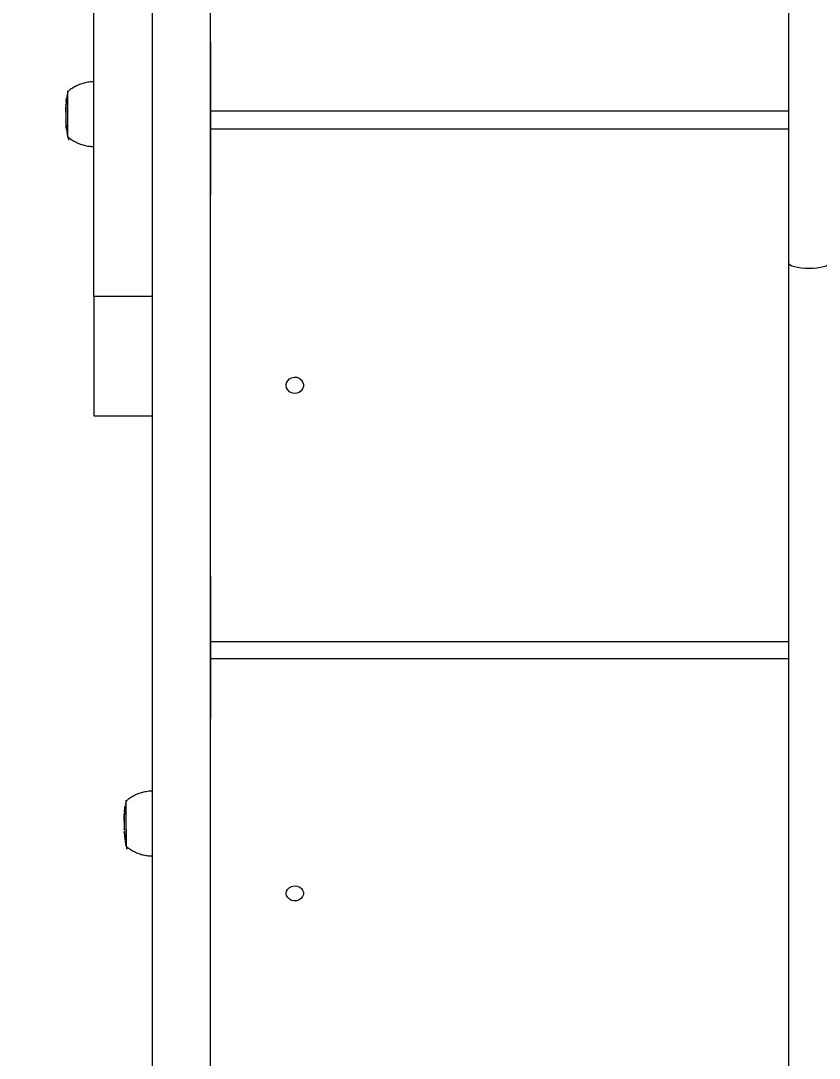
# Model space of a CAD drawing. Header units: millimetres. Extents: x -6431 to 4834, y -6422 to 4807.
# Drawn here: x 2424.9 to 2794.5, y -2057.1 to -1576.9 of the extents above; entities that cross this region are included whole.
import ezdxf

# ---------------------------------------------------------------- set-up
doc = ezdxf.new("R2010")
doc.units = ezdxf.units.MM
for name, color, linetype in [('DIKOM_ОБЪЕКТ', 7, 'Continuous'), ('DIKOM_РАЗМЕР_ЗОНА', 7, 'Continuous'), ('DIKOM_РАЗМЕР_ОБЪЕКТА', 7, 'Continuous')]:
    doc.layers.add(name, color=color, linetype=linetype)
doc.styles.add('style1', font='arial.ttf', dxfattribs={"width": 0.8})
doc.dimstyles.new('1-50', dxfattribs={"dimtxt": 300, "dimasz": 200, "dimexe": 100, "dimexo": 0, "dimgap": 100, "dimtad": 0, "dimdec": 0, "dimtxsty": 'style1', "dimcen": 0, "dimclrd": 7, "dimclre": 7, "dimadec": 1, "dimazin": 2, "dimtfac": 1, "dimtdec": 0, "dimtmove": 1, "dimatfit": 3, "dimfxl": 0, "dimlwd": 25, "dimlwe": 18, "dimarcsym": 0})

# ---------------------------------------------------------------- blocks, each defined once
blk = doc.blocks.new('*D13')
at = {"layer": 'Defpoints', "color": 0, "transparency": 16777216}
for p in [(-3965.6, 378.37), (3334.4, -1220.38), (3334.4, -3843.38)]:
    blk.add_point(p, dxfattribs=at)
at = {"layer": 'DIKOM_РАЗМЕР_ОБЪЕКТА', "color": 7, "lineweight": 18, "transparency": 16777216}
for p, q in [((-3965.6, 378.37), (-3965.6, -3943.38)), ((3334.4, -1220.38), (3334.4, -3943.38))]:
    blk.add_line(p, q, dxfattribs=at)
at = {"layer": 'DIKOM_РАЗМЕР_ОБЪЕКТА', "color": 7, "lineweight": 25, "transparency": 16777216}
for p, q in [((-3765.6, -3843.38), (-182.11, -3843.38)), ((3134.4, -3843.38), (731.83, -3843.38))]:
    blk.add_line(p, q, dxfattribs=at)
at = {"layer": 'DIKOM_РАЗМЕР_ОБЪЕКТА', "color": 7, "transparency": 16777216}
for points in [[(-3765.6, -3810.04), (-3765.6, -3876.71), (-3965.6, -3843.38)], [(3134.4, -3810.04), (3134.4, -3876.71), (3334.4, -3843.38)]]:
    blk.add_solid(points, dxfattribs=at)
at = {"layer": 'DIKOM_РАЗМЕР_ОБЪЕКТА', "color": 0, "transparency": 16777216, "insert": (274.86, -3843.38), "char_height": 300, "attachment_point": 5, "style": 'style1'}
blk.add_mtext('7300', dxfattribs=at)
blk = doc.blocks.new('*D16')
at = {"layer": 'Defpoints', "color": 0, "transparency": 16777216}
for p in [(-5966.57, 409.56), (4834.4, -963.9), (4834.4, -6224.88)]:
    blk.add_point(p, dxfattribs=at)
at = {"layer": 'DIKOM_РАЗМЕР_ЗОНА', "color": 7, "lineweight": 18, "transparency": 16777216}
for p, q in [((-5966.57, 409.56), (-5966.57, -6324.88)), ((4834.4, -963.9), (4834.4, -6324.88))]:
    blk.add_line(p, q, dxfattribs=at)
at = {"layer": 'DIKOM_РАЗМЕР_ЗОНА', "color": 7, "lineweight": 25, "transparency": 16777216}
for p, q in [((-5766.57, -6224.88), (924.42, -6224.88)), ((4634.4, -6224.88), (2004.2, -6224.88))]:
    blk.add_line(p, q, dxfattribs=at)
at = {"layer": 'DIKOM_РАЗМЕР_ЗОНА', "color": 7, "transparency": 16777216}
for points in [[(-5766.57, -6191.54), (-5766.57, -6258.21), (-5966.57, -6224.88)], [(4634.4, -6191.54), (4634.4, -6258.21), (4834.4, -6224.88)]]:
    blk.add_solid(points, dxfattribs=at)
at = {"layer": 'DIKOM_РАЗМЕР_ЗОНА', "color": 0, "transparency": 16777216, "insert": (1464.31, -6224.88), "char_height": 300, "attachment_point": 5, "style": 'style1'}
blk.add_mtext('10800', dxfattribs=at)

msp = doc.modelspace()

# ---------------------------------------------------------------- linework, layer by layer
at = {"layer": 'DIKOM_ОБЪЕКТ', "color": 7, "linetype": 'Continuous', "lineweight": 15}
for p, q in [((2512.71, -1586.82), (2512.71, -1618.56)), ((2445.95, -1613.91), (2446.03, -1613.28)), ((2446.07, -1612.89), (2445.97, -1614.03)), ((2445.71, -1616.75), (2445.7, -1616.76)), ((2445.73, -1616.3), (2445.73, -1616.3)), ((2445.74, -1616.07), (2445.74, -1616.15)), ((2445.87, -1614.56), (2445.81, -1615.21)), ((2445.92, -1614.49), (2445.84, -1614.95)), ((2445.88, -1614.54), (2445.91, -1614.27)), ((2445.66, -1619.2), (2445.66, -1619.08)), ((2445.66, -1620.67), (2445.66, -1620.84)), ((2445.66, -1621.95), (2445.67, -1622.05)), ((2445.67, -1622.05), (2445.67, -1622.05)), ((2445.67, -1622.17), (2445.67, -1622.36)), ((2445.69, -1622.96), (2445.68, -1622.8)), ((2512.71, -1618.56), (2512.71, -1627.11)), ((2512.71, -1618.56), (2780.21, -1618.56)), ((2445.71, -1623.63), (2445.73, -1623.77)), ((2445.75, -1624.22), (2445.74, -1624.09)), ((2446.01, -1626.84), (2446.2, -1628.16)), ((2446.04, -1627.24), (2446.05, -1627.29)), ((2446.05, -1627.29), (2446.05, -1627.29)), ((2446.12, -1627.79), (2446.11, -1627.7)), ((2512.71, -1627.11), (2512.71, -1657.45)), ((2780.21, -1627.11), (2512.71, -1627.11)), ((2512.71, -1818.98), (2512.71, -1672.94)), ((2485.71, -1704.57), (2458.71, -1704.57)), ((2458.71, -1704.57), (2458.71, -1759.75)), ((2458.71, -1759.75), (2485.71, -1759.75)), ((2512.71, -1833.84), (2512.71, -1864.18)), ((2512.71, -1864.18), (2512.71, -1872.31)), ((2512.71, -1864.18), (2780.21, -1864.18)), ((2512.71, -1872.31), (2512.71, -1900.09)), ((2780.21, -1872.31), (2512.71, -1872.31)), ((2512.71, -2048.13), (2512.71, -1914.47)), ((2473.71, -1951.19), (2473.71, -1937.69)), ((2473.71, -1951.11), (2473.71, -1937.99)), ((2472.79, -1943.79), (2472.78, -1943.9)), ((2472.92, -1943.19), (2472.82, -1943.39)), ((2472.82, -1943.39), (2472.82, -1943.41)), ((2472.86, -1942.99), (2472.91, -1942.85)), ((2472.93, -1942.82), (2472.93, -1942.82)), ((2472.95, -1942.49), (2473.05, -1941.44)), ((2473.06, -1941.45), (2472.97, -1942.75)), ((2473.09, -1941.04), (2473.09, -1941.05)), ((2472.66, -1949.22), (2472.66, -1949.35)), ((2472.69, -1951.46), (2472.68, -1951.22)), ((2472.72, -1952.06), (2472.73, -1952.25)), ((2472.75, -1952.69), (2472.75, -1952.53)), ((2472.77, -1952.73), (2472.81, -1953.48)), ((2473.71, -1958.99), (2473.71, -1951.11)), ((2473.71, -1951.19), (2473.71, -1959.28)), ((2512.71, -2052.67), (2512.71, -2048.13))]:
    msp.add_line(p, q, dxfattribs=at)
at = {"layer": 'DIKOM_ОБЪЕКТ', "color": 7, "linetype": 'Continuous', "lineweight": 15, "flags": 128}
for points in [[(2485.71, -1563.25), (2485.71, -1584.98), (2485.71, -1606.65), (2485.71, -1628.24), (2485.71, -1649.76), (2485.71, -1671.19), (2485.71, -1692.54), (2485.71, -1713.79), (2485.71, -1734.94), (2485.71, -1755.99), (2485.71, -1776.92), (2485.71, -1797.73), (2485.71, -1818.43), (2485.71, -1838.99), (2485.71, -1859.43), (2485.71, -1879.72), (2485.71, -1899.87), (2485.71, -1919.87), (2485.71, -1939.72), (2485.71, -1959.41), (2485.71, -1978.93), (2485.71, -1998.28), (2485.71, -2017.46), (2485.71, -2036.45), (2485.71, -2055.26), (2485.71, -2073.89)], [(2512.71, -2073.89), (2512.71, -2055.26), (2512.71, -2036.45), (2512.71, -2017.46), (2512.71, -1998.28), (2512.71, -1978.93), (2512.71, -1959.41), (2512.71, -1939.72), (2512.71, -1919.87), (2512.71, -1899.87), (2512.71, -1879.72), (2512.71, -1859.43), (2512.71, -1838.99), (2512.71, -1818.43), (2512.71, -1797.73), (2512.71, -1776.92), (2512.71, -1755.99), (2512.71, -1734.94), (2512.71, -1713.79), (2512.71, -1692.54), (2512.71, -1671.19), (2512.71, -1649.76), (2512.71, -1628.24), (2512.71, -1606.65), (2512.71, -1584.98), (2512.71, -1563.25)], [(2458.71, -1704.57), (2458.71, -1696.46), (2458.71, -1688.27), (2458.71, -1680.01), (2458.71, -1671.69), (2458.71, -1663.33), (2458.71, -1654.94), (2458.71, -1646.53), (2458.71, -1638.13), (2458.71, -1629.76), (2458.71, -1621.41), (2458.71, -1613.12), (2458.71, -1604.89), (2458.71, -1596.75), (2458.71, -1588.69), (2458.71, -1580.76), (2458.71, -1572.94)], [(2446.71, -1621.42), (2446.71, -1619.43), (2446.71, -1617.46), (2446.71, -1615.58), (2446.71, -1613.86), (2446.71, -1612.35), (2446.71, -1611.11), (2446.71, -1610.18), (2446.71, -1609.58), (2446.71, -1609.34), (2446.71, -1609.48), (2446.71, -1609.64)], [(2446.71, -1621.38), (2446.71, -1619.45), (2446.71, -1617.53), (2446.71, -1615.71), (2446.71, -1614.04), (2446.71, -1612.57), (2446.71, -1611.36), (2446.71, -1610.45), (2446.71, -1609.87), (2446.71, -1609.64), (2446.71, -1609.64)], [(2446.71, -1630.64), (2446.71, -1630.51), (2446.71, -1630.03), (2446.71, -1629.21), (2446.71, -1628.08), (2446.71, -1626.69), (2446.71, -1625.07), (2446.71, -1623.28), (2446.71, -1621.38)], [(2446.71, -1630.64), (2446.71, -1630.7), (2446.71, -1630.94), (2446.71, -1630.8), (2446.71, -1630.31), (2446.71, -1629.47), (2446.71, -1628.31), (2446.71, -1626.87), (2446.71, -1625.21), (2446.71, -1623.37), (2446.71, -1621.42)], [(2780.21, -1689), (2780.21, -1689), (2780.4, -1689.47), (2780.94, -1689.93), (2781.81, -1690.35), (2782.99, -1690.71), (2784.43, -1691.02), (2786.08, -1691.24), (2787.86, -1691.38), (2789.71, -1691.43)], [(2789.71, -1691.43), (2791.57, -1691.38), (2793.35, -1691.24), (2794.99, -1691.02), (2796.43, -1690.71), (2797.61, -1690.35), (2798.49, -1689.93), (2799.03, -1689.47), (2799.21, -1689)], [(2547.71, -1745.65), (2547.89, -1744.53), (2548.41, -1743.51), (2549.22, -1742.68), (2550.25, -1742.11), (2551.41, -1741.86), (2552.6, -1741.95), (2553.71, -1742.36), (2554.64, -1743.07), (2555.32, -1744), (2555.67, -1745.08), (2555.67, -1746.21), (2555.32, -1747.29), (2554.64, -1748.23), (2553.71, -1748.93), (2552.6, -1749.34), (2551.41, -1749.43), (2550.25, -1749.18), (2549.22, -1748.61), (2548.41, -1747.78), (2547.89, -1746.76), (2547.71, -1745.65)], [(2547.71, -1980.81), (2547.89, -1979.78), (2548.41, -1978.85), (2549.22, -1978.09), (2550.25, -1977.57), (2551.41, -1977.34), (2552.6, -1977.42), (2553.71, -1977.8), (2554.65, -1978.44), (2555.32, -1979.3), (2555.67, -1980.29), (2555.67, -1981.32), (2555.32, -1982.31), (2554.65, -1983.17), (2553.71, -1983.81), (2552.6, -1984.19), (2551.41, -1984.27), (2550.25, -1984.04), (2549.22, -1983.52), (2548.41, -1982.76), (2547.89, -1981.83), (2547.71, -1980.81)]]:
    msp.add_lwpolyline(points, dxfattribs=at)
at = {"layer": 'DIKOM_ОБЪЕКТ', "color": 7, "linetype": 'Continuous', "lineweight": 15}
for points, knots in [([(2780.21, -1341.89), (2780.21, -1343.22), (2780.21, -1345.9), (2780.21, -1350.29), (2780.21, -1354.96), (2780.21, -1359.92), (2780.21, -1365.17), (2780.21, -1370.71), (2780.21, -1376.53), (2780.21, -1382.63), (2780.21, -1389), (2780.21, -1395.64), (2780.21, -1402.55), (2780.21, -1409.72), (2780.21, -1417.15), (2780.21, -1424.83), (2780.21, -1432.76), (2780.21, -1440.93), (2780.21, -1449.34), (2780.21, -1457.98), (2780.21, -1466.84), (2780.21, -1475.93), (2780.21, -1485.23), (2780.21, -1494.74), (2780.21, -1504.46), (2780.21, -1514.37), (2780.21, -1524.48), (2780.21, -1534.77), (2780.21, -1545.23), (2780.21, -1555.87), (2780.21, -1566.68), (2780.21, -1577.64), (2780.21, -1588.75), (2780.21, -1600.01), (2780.21, -1611.4), (2780.21, -1622.92), (2780.21, -1634.57), (2780.21, -1646.33), (2780.21, -1658.2), (2780.21, -1670.17), (2780.21, -1680.45), (2780.21, -1686.74), (2780.21, -1689)], [0, 0, 0, 0, 0.025198, 0.05048, 0.075763, 0.101045, 0.126327, 0.151609, 0.176891, 0.202173, 0.227456, 0.252738, 0.27802, 0.303302, 0.328584, 0.353867, 0.379149, 0.404431, 0.429713, 0.454995, 0.480278, 0.50556, 0.530842, 0.556124, 0.581406, 0.606689, 0.631971, 0.657253, 0.682535, 0.707817, 0.733099, 0.758382, 0.783664, 0.808946, 0.834228, 0.85951, 0.884793, 0.910075, 0.935357, 0.960639, 0.985922, 1, 1, 1, 1]), ([(2458.72, -1605.16), (2458.57, -1605.16), (2457.62, -1605.12), (2455.9, -1605.34), (2453.62, -1605.84), (2451.48, -1606.62), (2449.52, -1607.61), (2447.93, -1608.62), (2447.06, -1609.38), (2446.72, -1609.67)], [0, 0, 0, 0, 0.033641, 0.217695, 0.395779, 0.568379, 0.735764, 0.898043, 1, 1, 1, 1]), ([(2446.02, -1613.28), (2445.97, -1613.59), (2445.91, -1614.01), (2445.88, -1614.44), (2445.87, -1614.54)], [0, 0, 0, 0, 0.744904, 1, 1, 1, 1]), ([(2446.1, -1613.03), (2446.09, -1612.97), (2446.07, -1612.87), (2446.08, -1612.77), (2446.09, -1612.73)], [0, 0, 0, 0, 0.583428, 1, 1, 1, 1]), ([(2446.17, -1612.58), (2446.16, -1612.66), (2446.13, -1612.81), (2446.11, -1612.97), (2446.1, -1613.03)], [0, 0, 0, 0, 0.563335, 1, 1, 1, 1]), ([(2446.16, -1612.28), (2446.15, -1612.31), (2446.13, -1612.41), (2446.15, -1612.51), (2446.17, -1612.58)], [0, 0, 0, 0, 0.317507, 1, 1, 1, 1]), ([(2446.69, -1609.49), (2446.64, -1609.73), (2446.41, -1610.65), (2446.26, -1611.58), (2446.15, -1612.27)], [0, 0, 0, 0, 0.2618, 1, 1, 1, 1]), ([(2445.7, -1616.8), (2445.7, -1616.83), (2445.68, -1617.18), (2445.67, -1617.71), (2445.66, -1618.29), (2445.66, -1618.55), (2445.66, -1618.64), (2445.66, -1618.65), (2445.66, -1618.66), (2445.66, -1618.66), (2445.66, -1618.66), (2445.66, -1618.67), (2445.66, -1618.69), (2445.66, -1618.81), (2445.66, -1619), (2445.66, -1619.08)], [0, 0, 0, 0, 0.031771, 0.353195, 0.538206, 0.611496, 0.621592, 0.624402, 0.626372, 0.628734, 0.63287, 0.643386, 0.696861, 0.882425, 1, 1, 1, 1]), ([(2445.66, -1619.15), (2445.66, -1619.1), (2445.66, -1619), (2445.66, -1618.71), (2445.67, -1618.4), (2445.67, -1618.21), (2445.67, -1618.13)], [0, 0, 0, 0, 0.289662, 0.580196, 0.846049, 1, 1, 1, 1]), ([(2445.68, -1618.18), (2445.68, -1618.41), (2445.67, -1618.8), (2445.66, -1619.19), (2445.66, -1619.31), (2445.66, -1619.35)], [0, 0, 0, 0, 0.493176, 0.856077, 1, 1, 1, 1]), ([(2445.67, -1618.13), (2445.68, -1617.95), (2445.69, -1617.65), (2445.69, -1617.26), (2445.7, -1616.97), (2445.7, -1616.81), (2445.7, -1616.77), (2445.71, -1616.75)], [0, 0, 0, 0, 0.256091, 0.437046, 0.617808, 0.843493, 1, 1, 1, 1]), ([(2445.73, -1616.3), (2445.73, -1616.36), (2445.73, -1616.45), (2445.72, -1616.88), (2445.7, -1617.36), (2445.69, -1617.82), (2445.68, -1618.09), (2445.68, -1618.18)], [0, 0, 0, 0, 0.303279, 0.504215, 0.705217, 0.898183, 1, 1, 1, 1]), ([(2445.77, -1615.66), (2445.77, -1615.72), (2445.75, -1615.86), (2445.75, -1615.99), (2445.74, -1616.07)], [0, 0, 0, 0, 0.422207, 1, 1, 1, 1]), ([(2445.79, -1615.92), (2445.77, -1615.85), (2445.76, -1615.77), (2445.77, -1615.68), (2445.77, -1615.66)], [0, 0, 0, 0, 0.809527, 1, 1, 1, 1]), ([(2445.82, -1615.47), (2445.82, -1615.54), (2445.81, -1615.69), (2445.79, -1615.84), (2445.79, -1615.92)], [0, 0, 0, 0, 0.477418, 1, 1, 1, 1]), ([(2445.81, -1615.21), (2445.81, -1615.23), (2445.79, -1615.32), (2445.81, -1615.41), (2445.82, -1615.47)], [0, 0, 0, 0, 0.32897, 1, 1, 1, 1]), ([(2445.91, -1614.27), (2445.91, -1614.26), (2445.92, -1614.23), (2445.93, -1614.19), (2445.93, -1614.18), (2445.93, -1614.18)], [0, 0, 0, 0, 0.499756, 0.749841, 1, 1, 1, 1]), ([(2445.97, -1614.03), (2445.96, -1614.11), (2445.94, -1614.26), (2445.93, -1614.41), (2445.92, -1614.49)], [0, 0, 0, 0, 0.501688, 1, 1, 1, 1]), ([(2445.93, -1614.17), (2445.94, -1614.13), (2445.94, -1614.06), (2445.94, -1613.98), (2445.95, -1613.94), (2445.95, -1613.91)], [0, 0, 0, 0, 0.499963, 0.75002, 1, 1, 1, 1]), ([(2445.93, -1614.18), (2445.93, -1614.17), (2445.93, -1614.17), (2445.93, -1614.17), (2445.93, -1614.17)], [0, 0, 0, 0, 0.53347, 1, 1, 1, 1]), ([(2445.66, -1618.67), (2445.66, -1618.67), (2445.66, -1618.68), (2445.66, -1618.72), (2445.66, -1618.84), (2445.66, -1618.91)], [0, 0, 0, 0, 0.100833, 0.50881, 1, 1, 1, 1]), ([(2445.66, -1619.2), (2445.66, -1619.26), (2445.66, -1619.46), (2445.66, -1619.83), (2445.66, -1620.11), (2445.66, -1620.2)], [0, 0, 0, 0, 0.23961, 0.748427, 1, 1, 1, 1]), ([(2445.66, -1619.35), (2445.66, -1619.38), (2445.66, -1619.56), (2445.66, -1619.91), (2445.66, -1620.21), (2445.66, -1620.31)], [0, 0, 0, 0, 0.135135, 0.679157, 1, 1, 1, 1]), ([(2445.66, -1620.06), (2445.66, -1620.15), (2445.66, -1620.25), (2445.66, -1620.46), (2445.66, -1620.57), (2445.66, -1620.67)], [0, 0, 0, 0, 0.443552, 0.500096, 1, 1, 1, 1]), ([(2445.66, -1620.84), (2445.66, -1620.94), (2445.66, -1621.2), (2445.66, -1621.49), (2445.66, -1621.6), (2445.66, -1621.62), (2445.66, -1621.62), (2445.66, -1621.63), (2445.66, -1621.63), (2445.66, -1621.66), (2445.66, -1621.73), (2445.66, -1621.83), (2445.66, -1621.91), (2445.66, -1621.95)], [0, 0, 0, 0, 0.17672, 0.471723, 0.767245, 0.805519, 0.820814, 0.825319, 0.829238, 0.835741, 0.873004, 0.935199, 1, 1, 1, 1]), ([(2445.67, -1622.36), (2445.67, -1622.39), (2445.67, -1622.44), (2445.68, -1622.49), (2445.68, -1622.51)], [0, 0, 0, 0, 0.502066, 1, 1, 1, 1]), ([(2445.68, -1622.51), (2445.68, -1622.59), (2445.69, -1622.74), (2445.69, -1622.89), (2445.69, -1622.96)], [0, 0, 0, 0, 0.515815, 1, 1, 1, 1]), ([(2445.68, -1622.56), (2445.68, -1622.71), (2445.68, -1623.08), (2445.7, -1623.45), (2445.72, -1623.68)], [0, 0, 0, 0, 0.403067, 1, 1, 1, 1]), ([(2445.73, -1623.77), (2445.73, -1623.85), (2445.74, -1624), (2445.75, -1624.15), (2445.75, -1624.22)], [0, 0, 0, 0, 0.524507, 1, 1, 1, 1]), ([(2445.75, -1624.36), (2445.76, -1624.42), (2445.76, -1624.6), (2445.78, -1624.78), (2445.8, -1624.9)], [0, 0, 0, 0, 0.311039, 1, 1, 1, 1]), ([(2445.79, -1624.9), (2445.79, -1624.92), (2445.8, -1624.97), (2445.82, -1625.2), (2445.85, -1625.53), (2445.9, -1625.99), (2445.94, -1626.33), (2445.96, -1626.53)], [0, 0, 0, 0, 0.102668, 0.317312, 0.493655, 0.709985, 1, 1, 1, 1]), ([(2445.95, -1626.53), (2445.93, -1626.37), (2445.91, -1626.12), (2445.87, -1625.77), (2445.84, -1625.5), (2445.82, -1625.29), (2445.82, -1625.23), (2445.82, -1625.2)], [0, 0, 0, 0, 0.251907, 0.409245, 0.566854, 0.771452, 1, 1, 1, 1]), ([(2446.05, -1627.29), (2446.03, -1627.16), (2446, -1626.91), (2445.97, -1626.65), (2445.95, -1626.53)], [0, 0, 0, 0, 0.51022, 1, 1, 1, 1]), ([(2445.96, -1626.53), (2445.98, -1626.74), (2446.03, -1627.16), (2446.09, -1627.58), (2446.12, -1627.79)], [0, 0, 0, 0, 0.489443, 1, 1, 1, 1]), ([(2446.23, -1628.44), (2446.25, -1628.56), (2446.42, -1629.73), (2446.67, -1630.99), (2447, -1632.09), (2447.03, -1632.18)], [0, 0, 0, 0, 0.099514, 0.926383, 1, 1, 1, 1]), ([(2446.63, -1630.56), (2446.65, -1630.58), (2447.21, -1631.12), (2448.47, -1632.01), (2450.41, -1633.17), (2452.51, -1634.07), (2454.71, -1634.71), (2456.79, -1635.08), (2458.14, -1635.1), (2458.71, -1635.1)], [0, 0, 0, 0, 0.007745, 0.176933, 0.34822, 0.520881, 0.694402, 0.868502, 1, 1, 1, 1]), ([(2780.21, -1689), (2780.21, -1692.63), (2780.21, -1703.17), (2780.21, -1720.55), (2780.21, -1741.1), (2780.21, -1761.57), (2780.21, -1781.93), (2780.21, -1802.2), (2780.21, -1822.36), (2780.21, -1842.41), (2780.21, -1862.34), (2780.21, -1882.16), (2780.21, -1901.86), (2780.21, -1921.42), (2780.21, -1940.86), (2780.21, -1960.16), (2780.21, -1979.32), (2780.21, -1998.34), (2780.21, -2017.21), (2780.21, -2035.93), (2780.21, -2054.49), (2780.21, -2072.89), (2780.21, -2091.13), (2780.21, -2109.2), (2780.21, -2127.1), (2780.21, -2144.82), (2780.21, -2162.36), (2780.21, -2179.72), (2780.21, -2196.89), (2780.21, -2213.87), (2780.21, -2230.66), (2780.21, -2247.25), (2780.21, -2263.63), (2780.21, -2279.81), (2780.21, -2295.78), (2780.21, -2311.54), (2780.21, -2327.09), (2780.21, -2342.41), (2780.21, -2357.51), (2780.21, -2372.38), (2780.21, -2387.03), (2780.21, -2401.44), (2780.21, -2415.62), (2780.21, -2429.56), (2780.21, -2443.26), (2780.21, -2456.71), (2780.21, -2469.92), (2780.21, -2482.88), (2780.21, -2495.58), (2780.21, -2505.68), (2780.21, -2511.53), (2780.21, -2513.3)], [0, 0, 0, 0, 0.010974, 0.031824, 0.052675, 0.073526, 0.094377, 0.115227, 0.136078, 0.156929, 0.177779, 0.19863, 0.219481, 0.240332, 0.261182, 0.282033, 0.302884, 0.323734, 0.344585, 0.365436, 0.386287, 0.407137, 0.427988, 0.448839, 0.46969, 0.49054, 0.511391, 0.532242, 0.553092, 0.573943, 0.594794, 0.615645, 0.636495, 0.657346, 0.678197, 0.699048, 0.719898, 0.740749, 0.7616, 0.78245, 0.803301, 0.824152, 0.845003, 0.865853, 0.886704, 0.907555, 0.928406, 0.949256, 0.970107, 0.990958, 1, 1, 1, 1]), ([(2485.72, -1933.51), (2485.57, -1933.5), (2484.62, -1933.46), (2482.9, -1933.69), (2480.62, -1934.19), (2478.48, -1934.96), (2476.52, -1935.95), (2474.91, -1936.99), (2474.01, -1937.76), (2473.65, -1938.08)], [0, 0, 0, 0, 0.033435, 0.216187, 0.392975, 0.564336, 0.730535, 0.891629, 1, 1, 1, 1]), ([(2473.72, -1937.73), (2473.64, -1938.06), (2473.45, -1938.83), (2473.33, -1939.62), (2473.25, -1940.07)], [0, 0, 0, 0, 0.425971, 1, 1, 1, 1]), ([(2472.73, -1944.69), (2472.73, -1944.67), (2472.73, -1944.62), (2472.73, -1944.68), (2472.73, -1944.73)], [0, 0, 0, 0, 0.361045, 1, 1, 1, 1]), ([(2472.78, -1943.9), (2472.77, -1944.03), (2472.75, -1944.22), (2472.74, -1944.42), (2472.74, -1944.49)], [0, 0, 0, 0, 0.661279, 1, 1, 1, 1]), ([(2472.79, -1944.59), (2472.78, -1944.44), (2472.76, -1944.21), (2472.78, -1943.98), (2472.78, -1943.9)], [0, 0, 0, 0, 0.629725, 1, 1, 1, 1]), ([(2472.82, -1944.15), (2472.82, -1944.22), (2472.81, -1944.37), (2472.79, -1944.51), (2472.79, -1944.59)], [0, 0, 0, 0, 0.477359, 1, 1, 1, 1]), ([(2472.82, -1943.41), (2472.81, -1943.53), (2472.79, -1943.78), (2472.81, -1944.03), (2472.82, -1944.15)], [0, 0, 0, 0, 0.500091, 1, 1, 1, 1]), ([(2473.04, -1941.43), (2472.98, -1941.85), (2472.91, -1942.37), (2472.87, -1942.89), (2472.86, -1942.99)], [0, 0, 0, 0, 0.809295, 1, 1, 1, 1]), ([(2472.91, -1942.85), (2472.91, -1942.84), (2472.92, -1942.83), (2472.92, -1942.83), (2472.93, -1942.82)], [0, 0, 0, 0, 0.666545, 1, 1, 1, 1]), ([(2472.97, -1942.75), (2472.96, -1942.82), (2472.94, -1942.97), (2472.93, -1943.12), (2472.92, -1943.19)], [0, 0, 0, 0, 0.502038, 1, 1, 1, 1]), ([(2472.93, -1942.81), (2472.94, -1942.76), (2472.94, -1942.68), (2472.94, -1942.57), (2472.95, -1942.52), (2472.95, -1942.49)], [0, 0, 0, 0, 0.499949, 0.749849, 1, 1, 1, 1]), ([(2472.93, -1942.82), (2472.93, -1942.82), (2472.93, -1942.82), (2472.93, -1942.82), (2472.93, -1942.81)], [0, 0, 0, 0, 0.526786, 1, 1, 1, 1]), ([(2473.1, -1941.77), (2473.09, -1941.65), (2473.07, -1941.41), (2473.08, -1941.16), (2473.09, -1941.04)], [0, 0, 0, 0, 0.500181, 1, 1, 1, 1]), ([(2473.08, -1941.07), (2473.1, -1940.98), (2473.13, -1940.77), (2473.16, -1940.57), (2473.18, -1940.46)], [0, 0, 0, 0, 0.455768, 1, 1, 1, 1]), ([(2473.17, -1941.33), (2473.16, -1941.42), (2473.13, -1941.56), (2473.11, -1941.71), (2473.1, -1941.77)], [0, 0, 0, 0, 0.563066, 1, 1, 1, 1]), ([(2473.18, -1940.46), (2473.16, -1940.6), (2473.13, -1940.9), (2473.16, -1941.19), (2473.17, -1941.33)], [0, 0, 0, 0, 0.500135, 1, 1, 1, 1]), ([(2472.7, -1945.14), (2472.7, -1945.14), (2472.68, -1945.47), (2472.67, -1946), (2472.66, -1946.6), (2472.66, -1946.88), (2472.66, -1946.98), (2472.66, -1947), (2472.66, -1947), (2472.66, -1947.01), (2472.66, -1947.01), (2472.66, -1947.01), (2472.66, -1947.03), (2472.66, -1947.16), (2472.66, -1947.4), (2472.66, -1947.55), (2472.66, -1947.57)], [0, 0, 0, 0, 0.003761, 0.314525, 0.497357, 0.572815, 0.584654, 0.587404, 0.589312, 0.591414, 0.59502, 0.603709, 0.643306, 0.814518, 0.980979, 1, 1, 1, 1]), ([(2472.66, -1947.6), (2472.66, -1947.57), (2472.66, -1947.5), (2472.66, -1947.25), (2472.67, -1946.96), (2472.67, -1946.77), (2472.67, -1946.7)], [0, 0, 0, 0, 0.289662, 0.580211, 0.846066, 1, 1, 1, 1]), ([(2472.68, -1946.8), (2472.67, -1947.02), (2472.67, -1947.4), (2472.66, -1947.75), (2472.66, -1947.84), (2472.66, -1947.86)], [0, 0, 0, 0, 0.493108, 0.855905, 1, 1, 1, 1]), ([(2472.66, -1947.02), (2472.66, -1947.02), (2472.66, -1947.02), (2472.66, -1947.05), (2472.66, -1947.13), (2472.66, -1947.17)], [0, 0, 0, 0, 0.135529, 0.684313, 1, 1, 1, 1]), ([(2472.66, -1947.4), (2472.66, -1947.51), (2472.66, -1947.75), (2472.66, -1948.1), (2472.66, -1948.31), (2472.66, -1948.32)], [0, 0, 0, 0, 0.429196, 0.949255, 1, 1, 1, 1]), ([(2472.66, -1947.86), (2472.66, -1947.9), (2472.66, -1948.1), (2472.66, -1948.46), (2472.66, -1948.75), (2472.66, -1948.86)], [0, 0, 0, 0, 0.136174, 0.680075, 1, 1, 1, 1]), ([(2472.66, -1948.63), (2472.66, -1948.72), (2472.66, -1948.82), (2472.66, -1949.01), (2472.66, -1949.12), (2472.66, -1949.22)], [0, 0, 0, 0, 0.44341, 0.5, 1, 1, 1, 1]), ([(2472.66, -1949.35), (2472.66, -1949.44), (2472.66, -1949.68), (2472.66, -1949.87), (2472.66, -1949.94), (2472.66, -1949.96), (2472.66, -1949.96), (2472.66, -1949.98), (2472.66, -1949.99), (2472.66, -1950.04), (2472.66, -1950.23), (2472.66, -1950.48), (2472.67, -1950.69), (2472.67, -1950.75)], [0, 0, 0, 0, 0.155523, 0.415135, 0.545809, 0.611235, 0.6337, 0.637001, 0.641083, 0.652771, 0.707623, 0.916495, 1, 1, 1, 1]), ([(2472.67, -1946.7), (2472.68, -1946.52), (2472.68, -1946.22), (2472.69, -1945.81), (2472.7, -1945.48), (2472.7, -1945.27), (2472.7, -1945.2), (2472.71, -1945.17)], [0, 0, 0, 0, 0.256071, 0.437039, 0.617773, 0.843483, 1, 1, 1, 1]), ([(2472.73, -1944.73), (2472.73, -1944.82), (2472.73, -1944.98), (2472.72, -1945.47), (2472.7, -1945.98), (2472.69, -1946.44), (2472.68, -1946.71), (2472.68, -1946.8)], [0, 0, 0, 0, 0.30328, 0.504261, 0.70519, 0.898185, 1, 1, 1, 1]), ([(2472.71, -1945.17), (2472.71, -1945.12), (2472.71, -1945.05), (2472.7, -1945.12), (2472.7, -1945.14)], [0, 0, 0, 0, 0.839162, 1, 1, 1, 1]), ([(2472.67, -1950.71), (2472.67, -1950.76), (2472.67, -1950.86), (2472.68, -1950.97), (2472.68, -1951.02)], [0, 0, 0, 0, 0.502031, 1, 1, 1, 1]), ([(2472.68, -1951.02), (2472.68, -1951.09), (2472.69, -1951.24), (2472.69, -1951.39), (2472.69, -1951.46)], [0, 0, 0, 0, 0.515684, 1, 1, 1, 1]), ([(2472.73, -1952.25), (2472.73, -1952.33), (2472.74, -1952.47), (2472.75, -1952.62), (2472.75, -1952.69)], [0, 0, 0, 0, 0.524333, 1, 1, 1, 1]), ([(2472.81, -1953.48), (2472.81, -1953.52), (2472.82, -1953.64), (2472.84, -1953.76), (2472.85, -1953.85)], [0, 0, 0, 0, 0.324353, 1, 1, 1, 1]), ([(2472.84, -1953.85), (2472.84, -1953.87), (2472.86, -1954.02), (2472.9, -1954.41), (2472.94, -1954.75), (2472.96, -1954.94)], [0, 0, 0, 0, 0.072872, 0.46901, 1, 1, 1, 1]), ([(2472.96, -1954.94), (2472.98, -1955.14), (2473.03, -1955.55), (2473.09, -1955.96), (2473.12, -1956.17)], [0, 0, 0, 0, 0.489407, 1, 1, 1, 1]), ([(2473.17, -1956.41), (2473.27, -1957.02), (2473.47, -1958.34), (2473.82, -1959.62), (2474, -1960.3)], [0, 0, 0, 0, 0.46778, 1, 1, 1, 1]), ([(2473.66, -1958.93), (2473.67, -1958.95), (2474.22, -1959.48), (2475.47, -1960.35), (2477.41, -1961.52), (2479.51, -1962.42), (2481.71, -1963.06), (2483.79, -1963.43), (2485.13, -1963.44), (2485.71, -1963.45)], [0, 0, 0, 0, 0.004502, 0.174326, 0.346247, 0.519518, 0.6937, 0.868418, 1, 1, 1, 1])]:
    msp.add_open_spline(points, degree=3, knots=knots, dxfattribs=at)

# ---------------------------------------------------------------- dimensions: what is measured, and where the dimension line sits
at = {"layer": 'DIKOM_РАЗМЕР_ЗОНА'}
dim = msp.add_linear_dim(base=(4834.4, -6224.88), p1=(-5966.57, 409.56), p2=(4834.4, -963.9), text='10800', dimstyle='1-50', override={"dimscale": 1, "dimtix": 0, "dimtofl": 1, "dimtmove": 1, "dimatfit": 3}, dxfattribs=at)
dim.commit()
dim.dimension.update_dxf_attribs({"geometry": '*D16', "text_midpoint": (1464.31, -6224.88), "dimtype": 160})
at = {"layer": 'DIKOM_РАЗМЕР_ОБЪЕКТА'}
dim = msp.add_linear_dim(base=(3334.4, -3843.38), p1=(-3965.6, 378.37), p2=(3334.4, -1220.38), dimstyle='1-50', override={"dimscale": 1, "dimtix": 0, "dimtofl": 1, "dimtmove": 1, "dimatfit": 3}, dxfattribs=at)
dim.commit()
dim.dimension.update_dxf_attribs({"geometry": '*D13', "text_midpoint": (274.86, -3843.38), "dimtype": 160})

doc.saveas('drawing.dxf')
